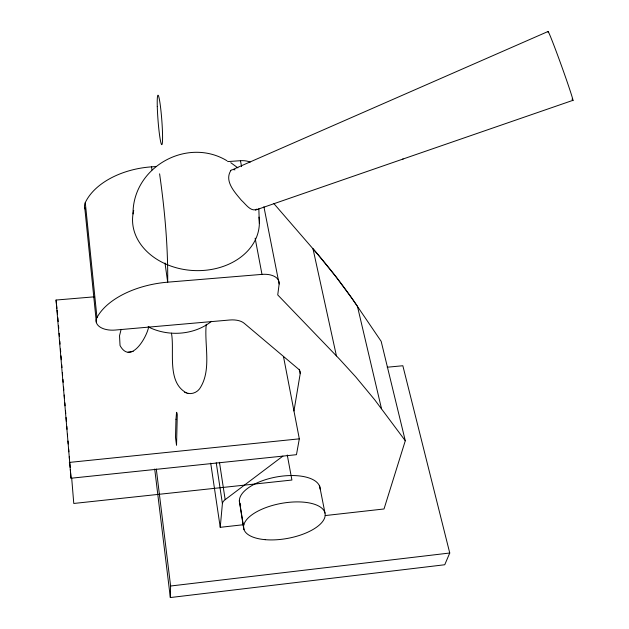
<?xml version="1.0" encoding="UTF-8"?>
<svg xmlns="http://www.w3.org/2000/svg" width="629" height="629" viewBox="0 0 629 629"><rect width="100%" height="100%" fill="white"/><g stroke="black" fill="none" stroke-linecap="round" stroke-linejoin="round"><path stroke-width="0.94" d="M387.197 367.226L402.843 365.74L449.751 553.009L444.742 564.748L170.325 597.55L170.608 586.008L156.306 469.045M133.01 213.946C132.68 167.196 187.104 136.603 226.983 160.757M243.887 524.672L220.229 527.322L222.407 503.617L216.242 462.771M263.913 206.768L279.15 284.009L277.735 294.922L339.369 358.97L355.676 376.818L374.695 399.777L405.288 440.756L384.02 508.971L325.193 515.568M293.963 410.989L300.206 373.665L299.333 369.278M283.467 356.431L299.318 438.838L296.463 454.688L71.038 478.229L56.06 300.041L94.185 296.841M121.13 329.321L119.526 335.744L120.037 345.533C130.635 365.001 146.958 337.341 148.758 326.435M230.757 170.695C224.16 181.191 234.9 192.435 241.45 200.344C245.562 203.835 250.869 212.421 256.907 209.135M222.407 503.617A14.498 6.471 -9.5 0 1 225.166 499.654L282.893 456.119M233.815 169.083L548.15 31.45M255.366 210.133L403.165 158.98M402.576 159.176L572.94 100.333M128.064 352.24L133.175 351.407M170.608 586.008L449.751 553.009M69.316 462.425L299.318 438.838M279.15 284.009A18.697 10.795 -10.6 0 0 261.986 274.378L167.684 282.177A73.396 41.152 -7.7 0 0 96.968 317.559L85.277 202.617A69.206 43.7 -7 0 1 151.534 166.85L156.424 166.512M227.604 161.59L240.459 160.702A17.604 11.44 -10.5 0 1 250.177 162.078M187.819 393.306C192.065 394.383 196.853 392.402 199.472 388.966C212.13 370.552 204.071 344.873 206.249 324.25M171.45 333.15C174.791 351.116 166.426 382.149 186.467 392.889M184.627 392.339L188.645 393.55M230.772 162.691L237.872 167.88M273.796 203.497L317.771 254.32L335.87 276.611L352.405 299.003L381.166 341.335L405.288 440.756M381.504 408.716L357.437 306.299A2719.434 784.811 9 0 0 312.998 248.762L336.429 355.896M319.501 485.305L324.996 513.13M240.459 160.702L241.575 166.591M255.13 238.171L261.986 274.378M287.272 455.003L291.911 480.037L73.774 503.459L71.682 478.024M239.861 503.514L244.013 529.61M239.287 500.739L243.588 527.825M219.466 462.276L225.166 499.654M210.715 463.172L220.229 527.322M159.601 173.832C164.68 209.709 168.061 245.915 167.684 282.177L164.995 263.008M151.534 166.85L151.966 169.948M154.703 469.022L170.325 597.55M56.06 300.041L56.925 308.399M57.121 310.254L57.506 313.965M84.789 207.971L96.386 322.638M57.892 317.684L58.214 321.6M58.536 325.515L58.772 328.448M59.173 333.346L59.417 336.287M59.818 341.177L60.054 344.118M60.455 349.009L60.699 351.949M61.021 355.865L61.335 359.78M61.736 364.671L61.98 367.611M62.381 372.502L62.617 375.442M62.939 379.358L63.183 382.29M63.584 387.189L63.82 390.129M64.221 395.02L64.465 397.96M64.866 402.851L65.102 405.791M65.502 410.682L65.746 413.623M66.069 417.538L66.391 421.454M66.792 426.344L67.028 429.285M67.429 434.183L67.586 436.141M67.987 441.031L68.231 443.972M68.632 448.862L68.876 451.803M69.269 456.693L69.512 459.634M69.835 463.549L70.157 467.465M70.314 469.423L71.038 478.229M258.826 208.734L259.36 223.484M85.3 209.268A17.643 11.22 -5.1 0 1 85.277 202.617M572.461 99.901A36.726 0.999 70.2 0 1 572.052 99.044M548.26 32.661A36.726 0.999 70.2 0 1 560.463 62.947A36.726 0.999 70.2 0 1 572.752 100.412M258.975 217.123A63.45 49.314 3.1 0 1 193.315 270.525A63.45 49.314 3.1 0 1 133.741 210.408M211.454 321.34A50.949 41.121 1.6 0 1 148.137 326.805M300.206 373.665A16.818 8.743 -10.8 0 0 298.264 368.901L244.194 323.267A17.942 9.922 -9.5 0 0 229.734 320.004L115.249 330.052A18.728 10.591 -6.1 0 1 96.968 317.559M240.687 505.229A40.877 18.241 -10.3 0 1 274.606 477.325A40.877 18.241 -10.3 0 1 320.082 489.063M230.67 170.538A24.24 9.632 64 0 1 234.987 169.846M175.978 419.252L175.499 437.532L176.537 445.332L177.268 414.668A5.983 0.425 84.7 0 0 176.953 412.978L176.56 412.286L175.978 419.252M157.281 106.576A24.79 1.887 85.6 0 0 161.684 144.623A24.79 1.887 85.6 0 0 160.709 108.589A24.79 1.887 85.6 0 0 157.281 106.576M265.234 539.674A41.372 17.777 -10.4 0 0 325.169 514.239A41.372 17.777 -10.4 0 0 262.71 508.861A41.372 17.777 -10.4 0 0 265.234 539.674"/></g></svg>
